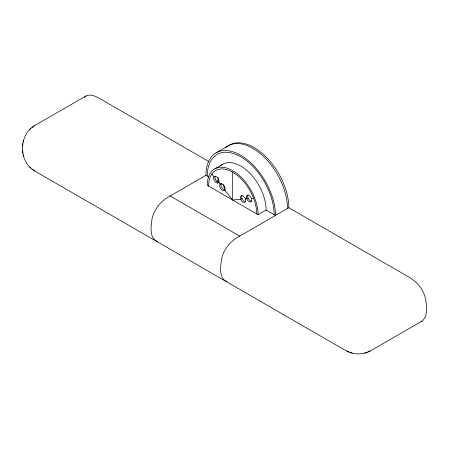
<?xml version="1.0" encoding="UTF-8"?>
<svg xmlns="http://www.w3.org/2000/svg" width="449" height="449" viewBox="0 0 449 449"><rect width="100%" height="100%" fill="white"/><g stroke="black" fill="none" stroke-linecap="round" stroke-linejoin="round"><path stroke-width="0.67" d="M208.993 161.634L99.661 98.511C95.671 96.355 90.631 93.656 86.124 95.906L35.987 124.85C18.011 133.707 18.011 162.886 35.987 171.743L344.826 350.052C353.032 355.114 363.696 355.193 371.901 350.052L422.038 321.108C428.492 315.698 426.623 305.651 425.422 298.31C423.289 289.072 416.683 281.371 408.5 276.82L288.842 207.735A49.16 28.382 60 0 0 266.324 157.167A49.16 28.382 60 0 0 227.946 146.11M22.596 146.396L22.843 143.557M23.112 141.901L23.494 140.391M84.496 97.259L86.124 95.906M29.662 129.71L30.779 128.622M34.416 125.928L32.081 127.561M216.132 152.812L228.165 145.863M214.729 168.903L222.749 164.272M220.56 165.889A35.926 20.744 60 0 1 248.875 172.321A35.926 20.744 60 0 1 266.111 210.048L275.473 215.453A49.16 28.382 60 0 0 240.709 155.242A49.16 28.382 60 0 0 205.951 175.312L169.183 196.539C160.416 201.371 153.569 209.902 151.857 219.881C151.055 226.908 149.169 238.559 157.633 241.556M214.936 176.311L214.05 176.822L211.849 174.089M216.839 181.379L217.984 180.717M242.011 198.531L240.675 199.3L232.689 200.013L224.702 190.079M248.033 197.992L246.697 198.761L245.306 198.885M258.091 214.678A35.926 20.744 60 0 0 232.689 170.682A35.926 20.744 60 0 0 207.286 185.347L258.091 214.678L266.111 210.048M288.842 207.735L238.705 236.679C229.939 241.511 223.091 250.042 221.379 260.022C220.577 267.043 218.691 278.7 227.155 281.697M421.089 321.546L422.038 321.108M367.602 352.078L368.528 351.646M369.241 351.314L370.184 350.877M364.532 353.099L366.03 352.678M251.328 198.351L253.528 198.155M350.697 352.678L352.196 353.099M349.131 352.078L346.544 350.877M205.951 175.312L209.004 177.08M170.165 195.972L239.687 236.112M32.081 169.032L34.416 170.665M29.662 166.888L30.779 167.971M218.68 182.586L220.072 184.315L221.408 183.546A3.783 2.183 60 0 0 221.834 187.519A3.783 2.183 60 0 0 225.061 189.871M23.112 154.697L23.494 156.201M22.596 150.196L22.843 153.036M208.622 186.122A34.034 19.649 60 0 1 232.689 172.225L232.689 200.013M219.589 182.21A3.783 2.183 60 0 1 216.07 180.442A3.783 2.183 60 0 1 215.385 176.053M251.687 201.231A3.783 2.183 60 0 1 248.46 198.873A3.783 2.183 60 0 1 248.033 194.905M245.665 201.769A3.783 2.183 60 0 1 242.438 199.412A3.783 2.183 60 0 1 242.011 195.438M218.034 182.563A34.034 19.649 60 0 1 218.124 177.776M207.286 176.087A47.268 27.294 60 0 1 240.709 156.785A47.268 27.294 60 0 1 274.137 214.678M225.134 190.247A47.268 27.294 60 0 1 223.198 184.606M232.689 172.225A34.034 19.649 60 0 1 256.755 213.909M225.168 148.08A49.16 28.382 60 0 1 263.917 156.875A49.16 28.382 60 0 1 287.506 208.504M241.652 195.646L241.102 195.82A3.783 2.183 60 0 0 242.078 201.466A3.783 2.183 60 0 0 245.654 200.361A3.783 2.183 60 0 0 241.652 195.646M224.276 186.105L223.725 185.297A3.783 2.183 60 0 0 219.724 185.392A3.783 2.183 60 0 0 223.299 190.629A3.783 2.183 60 0 0 224.276 186.105M213.69 178.163A3.783 2.183 60 0 0 217.698 183.153A3.783 2.183 60 0 0 217.698 177.804A3.783 2.183 60 0 0 213.69 178.163M246.338 197.01A3.783 2.183 60 0 0 250.351 201.999A3.783 2.183 60 0 0 250.351 196.651A3.783 2.183 60 0 0 246.338 197.01"/></g></svg>
